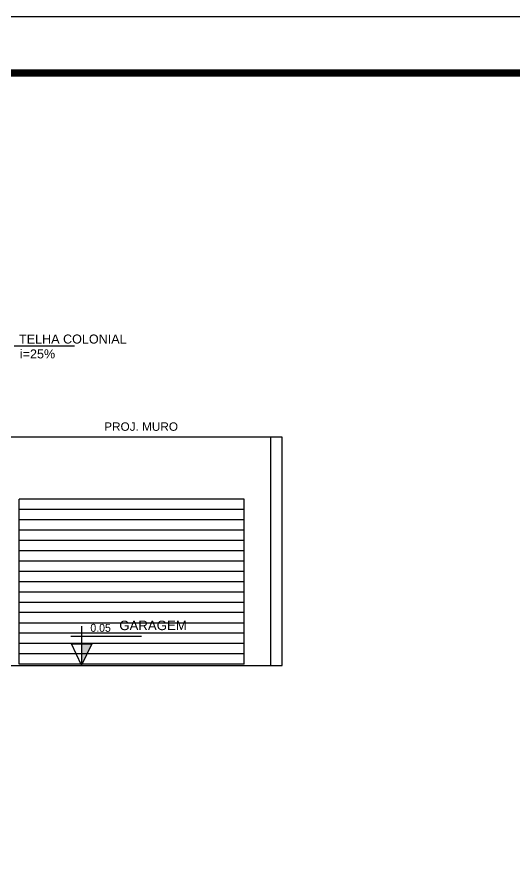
# Model space of a CAD drawing. Header units: millimetres. Extents: x 2426 to 2585, y 1215 to 1309.
# Drawn here: x 2461.01 to 2467.64, y 1248.3 to 1259.44 of the extents above; entities that cross this region are included whole.
import ezdxf

# ---------------------------------------------------------------- set-up
doc = ezdxf.new("R2010")
doc.units = ezdxf.units.MM
doc.linetypes.add('HIDDEN2', pattern=[0.1875, 0.125, -0.0625])
for name, color, linetype in [('A-PEN-B', 5, 'Continuous'), ('A-PEN-M', 6, 'Continuous'), ('projeção 02', 7, 'HIDDEN2'), ('texto pequeno', 3, 'Continuous'), ('TEXTO0', 7, 'Continuous'), ('TEXTO2', 3, 'Continuous'), ('TXT_0', 7, 'Continuous')]:
    doc.layers.add(name, color=color, linetype=linetype)
doc.styles.add('SANSSERIF', font='sas_____.pfb', dxfattribs={"height": 1})

# ---------------------------------------------------------------- blocks, each defined once
blk = doc.blocks.new('Adc_nivelelev')
blk.add_hatch(color=256).paths.add_polyline_path([(0, 0), (0.131, 0.271), (0, 0.271)])
for p, q in [((0, 0.495), (0, 0)), ((-0.138, 0.368), (0.76, 0.368))]:
    blk.add_line(p, q)
blk.add_lwpolyline([(-0.131, 0.271), (0.131, 0.271), (0, 0)], close=True)
at = {"flags": 8}
blk.add_attdef('NIVEL', (0.111, 0.424), '', height=0.1, dxfattribs=at)

msp = doc.modelspace()

# ---------------------------------------------------------------- linework, layer by layer
at = {"color": 5}
for p, q in [((2464.397, 1250.794), (2464.397, 1253.834)), ((2464.547, 1250.794), (2464.547, 1253.834))]:
    msp.add_line(p, q, dxfattribs=at)
at = {"layer": 'A-PEN-B', "color": 250, "ltscale": 0.25}
msp.add_line((2464.397, 1253.834), (2460.897, 1253.834), dxfattribs=at)
at = {"layer": 'A-PEN-B', "color": 5, "ltscale": 0.25}
msp.add_line((2464.547, 1253.834), (2464.397, 1253.834), dxfattribs=at)
at = {"layer": 'A-PEN-B', "color": 0, "ltscale": 0.25}
msp.add_line((2460.897, 1250.794), (2464.547, 1250.794), dxfattribs=at)
at = {"layer": 'A-PEN-M', "color": 252}
for p, q in [((2464.041, 1253.009), (2461.041, 1253.009)), ((2461.041, 1250.809), (2461.041, 1253.009)), ((2464.041, 1250.809), (2464.041, 1253.009)), ((2464.041, 1252.872), (2461.041, 1252.872)), ((2464.041, 1252.734), (2461.041, 1252.734)), ((2464.041, 1252.597), (2461.041, 1252.597)), ((2464.041, 1252.459), (2461.041, 1252.459)), ((2464.041, 1252.322), (2461.041, 1252.322)), ((2464.041, 1252.184), (2461.041, 1252.184)), ((2464.041, 1252.047), (2461.041, 1252.047)), ((2464.041, 1251.909), (2461.041, 1251.909)), ((2464.041, 1251.772), (2461.041, 1251.772)), ((2464.041, 1251.634), (2461.041, 1251.634)), ((2464.041, 1251.497), (2461.041, 1251.497)), ((2464.041, 1251.359), (2461.041, 1251.359)), ((2464.041, 1251.222), (2461.041, 1251.222)), ((2464.041, 1251.084), (2461.041, 1251.084)), ((2464.041, 1250.947), (2461.041, 1250.947)), ((2464.041, 1250.809), (2461.041, 1250.809))]:
    msp.add_line(p, q, dxfattribs=at)
at = {"layer": 'projeção 02', "linetype": 'ByBlock'}
msp.add_line((2461.776, 1255.048), (2460.973, 1255.048), dxfattribs=at)
at = {"layer": 'TEXTO0', "linetype": 'ByBlock'}
msp.add_lwpolyline([(2428.016, 1214.89), (2489.216, 1214.89), (2489.216, 1259.44), (2428.016, 1259.44)], close=True, dxfattribs=at)
at = {"layer": 'TEXTO0', "linetype": 'ByBlock', "const_width": 0.1}
msp.add_lwpolyline([(2428.766, 1215.64), (2488.466, 1215.64), (2488.466, 1258.69), (2428.766, 1258.69)], close=True, dxfattribs=at)

# ---------------------------------------------------------------- block references
at = {"layer": 'TXT_0'}
ref = msp.add_blockref('Adc_nivelelev', (2461.873, 1250.797), dxfattribs=dict(at, xscale=1.049999999999727, yscale=1.049999999999727, zscale=1.049999999999727))
ref.add_attrib('NIVEL', '0.05', (2461.989, 1251.242), dxfattribs={"height": 0.105, "flags": 8})

# ---------------------------------------------------------------- texts
at = {"layer": 'texto pequeno', "style": 'SANSSERIF'}
for s, height, p in [('TELHA COLONIAL', 0.12, (2461.038, 1255.084)), ('i=25%%%', 0.12, (2461.049, 1254.886)), ('GARAGEM', 0.126, (2462.375, 1251.264))]:
    msp.add_text(s, height=height, dxfattribs=at).set_placement(p)
at = {"layer": 'TEXTO2', "color": 250, "style": 'SANSSERIF'}
msp.add_text('PROJ. MURO', height=0.1122, dxfattribs=at).set_placement((2462.174, 1253.921))

doc.saveas('drawing.dxf')
